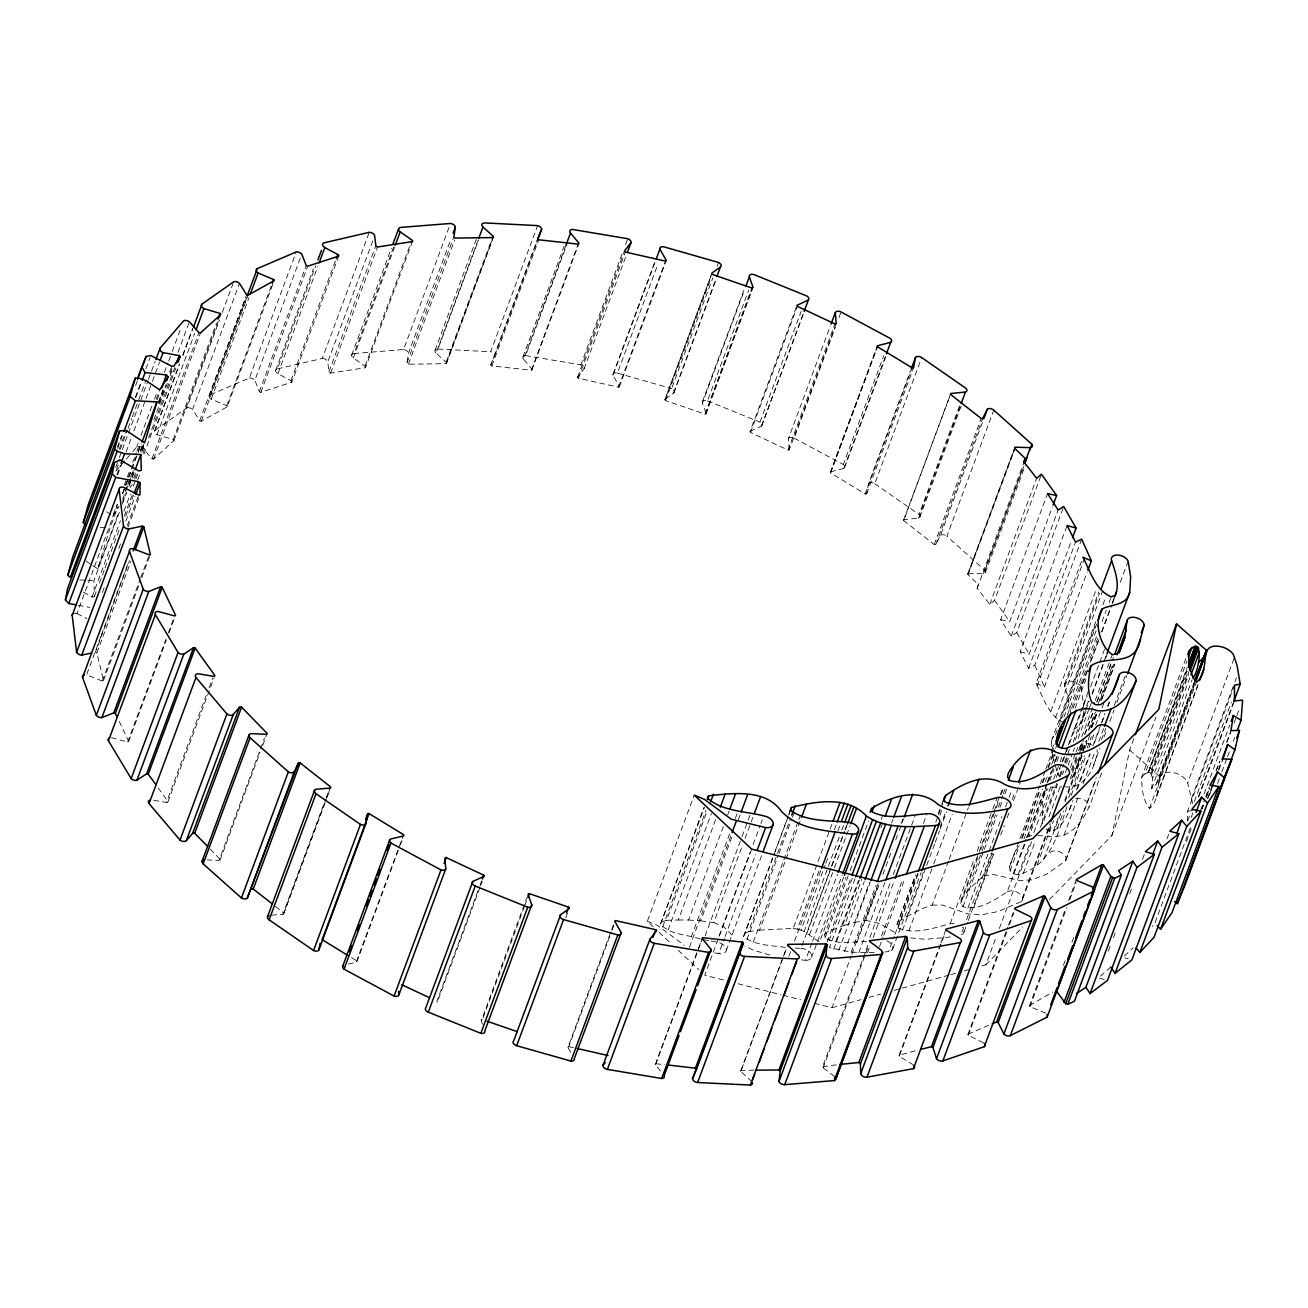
<?xml version="1.0" encoding="UTF-8"?>
<svg xmlns="http://www.w3.org/2000/svg" width="1308" height="1308" viewBox="0 0 1308 1308"><rect width="100%" height="100%" fill="white"/><g stroke="black" fill="none" stroke-linecap="round" stroke-linejoin="round"><path stroke-width="0.75" stroke-dasharray="5 3.75" d="M1187.55 821.179L1187.566 811.336L1234.474 685.212M111.474 737.663L127.693 742.028A1.7 1.046 20.4 0 0 128.658 741.423L118.946 720.708M1083.891 710.833C1083.94 718.419 1080.572 726.888 1072.92 729.602M1079.558 754.275L1081.471 743.565M1194.858 682.825L1159.248 778.701C1157.515 788.708 1158.283 801.51 1149.454 808.409C1142.587 799.858 1141.868 788.086 1141.606 777.541L1187.795 653.33M1194.253 682.743L1159.428 776.38L1156.337 783.966L1151.629 788.691L1152.61 778.047L1190.264 676.776M1024.9 844.167L1007.144 891.942C994.391 900.051 978.744 911.3 962.982 906.689L960.71 903.37L961.216 899.708L978.27 853.846M493.083 237.566L446.175 363.673L408.39 364.213A1.7 1.046 20.4 0 1 407.033 362.741L408.341 353.536L450.982 238.873M877.521 345.737L830.613 471.861A1.7 1.046 20.4 0 0 830.678 472.907L865.258 493.999A1.7 1.046 20.4 0 0 866.648 493.835L868.577 483.584L910.499 370.834M1071.906 774.369L1069.78 780.091L1072.773 776.903L1077.89 763.807L1079.443 756.008M1049.572 899.446L1111.898 835.534L1129.654 749.991L1133.922 738.513M1046.825 784.359L1042.247 800.3L1042.607 824.154L1057.534 784.032M132.811 451.505L136.719 446.944A4.251 2.6 20.4 0 1 142.474 447.908L152.022 458.732A1.7 1.046 20.4 0 0 153.592 459.043L173.882 440.649A1.7 1.046 20.4 0 0 173.179 439.57L157.042 434.714A4.251 2.6 20.4 0 1 155.145 430.201L179.31 365.226M92.705 565.53L97.74 568.898L110.035 528.007L117.851 506.997M785.356 947.466C771.442 945.226 754.961 945.782 743.614 936.495L774.352 853.323M1064.941 786.795C1084.839 789.051 1095.286 768.107 1097.216 751.299A8.927 5.461 20.4 0 0 1096.938 749.762M1040.743 476.145L994.554 600.356L989.747 604.378L977.125 588.24L978.27 584.578L967.936 574.506A1.7 1.046 20.4 0 1 968.247 573.296L1015.155 447.189M1046.073 829.043L1048.738 830.874L1053.43 830.858C1063.584 825.201 1068.603 813.838 1071.644 803.145M100.765 636.685L86.541 674.912L102.318 681.027A1.7 1.046 20.4 0 0 103.479 680.585L96.874 652.954A1.7 1.046 20.4 0 0 95.419 652.218L129.541 560.494M1054.738 763.61C1052.94 755.092 1048.525 744.383 1053.659 736.42M135.591 385.647L137.716 379.909M135.231 397.567L140.921 382.279M145.891 368.905L150.158 357.444M117.377 447.074L121.644 435.613M135.852 397.387L141.542 382.099M117.606 448.562L123.295 433.275M119.061 449.56L126.173 430.463M120.271 449.298L127.367 430.185M128.086 428.272L131.634 418.724M132.353 416.811L138.027 401.523M138.746 399.61L145.858 380.514M115.742 467.234L118.57 459.582M119.29 457.669L148.049 380.644M148.425 379.32L155.145 361.531M116.428 469.441L119.993 459.876M116.821 474.755L120.369 465.207M117.589 474.918L121.84 463.457M126.108 451.996L131.078 438.621M133.923 430.97L145.302 400.395M146.005 398.482L151.695 383.195M152.398 381.282L159.511 362.185M136.719 446.944L138.141 443.134M140.986 435.482L153.772 401.082M154.491 399.169L157.336 391.533M164.432 372.42L167.996 362.872M168.699 360.959L171.544 353.307M172.247 351.411L180.782 328.471M106.651 511.788L112.815 515.908L117.082 504.447M124.178 485.333L129.868 470.046M132.713 462.411L136.261 452.846M136.98 450.949L139.809 443.298M156.159 399.349L159.723 389.8M74.899 613.207A4.251 2.6 20.4 0 1 77.008 613.566L117.524 504.643M122.38 493.427L137.291 453.287M138.01 451.374L140.855 443.739M157.205 399.79L160.034 392.138M122.838 493.623L141.313 443.935M127.007 486.658L124.865 492.397L126.843 492.233M127.71 484.761L129.852 479.022M130.555 477.109L132.68 471.371M140.512 450.361L142.637 444.622M158.268 402.586L163.958 387.299M169.648 372.012L171.773 366.273M122.625 499.231L133.285 470.569M140.381 451.456L143.226 443.804M158.857 401.769L163.124 390.307M142.474 447.908L143.896 444.082M158.824 403.959L165.92 384.846M170.187 373.385L172.329 367.646M178.002 352.359L189.382 321.784M97.74 568.898L119.061 511.575M122.609 502.01L126.173 492.462M129.002 484.81L131.143 479.088M131.846 477.175L133.988 471.436M141.804 450.426L143.929 444.687M83.418 592.05L92.018 597.102L94.405 596.481L93.931 580.654L119.518 511.853M122.363 504.218L126.631 492.74M128.985 486.511L131.83 478.859M132.304 477.453L134.446 471.73M141.771 452.11L144.616 444.475M153.853 419.623L155.979 413.9M156.698 411.987L167.359 383.326M170.203 375.674L173.048 368.038M133.71 477.894L135.852 472.172M142.948 453.059L145.793 445.423M148.638 437.771L174.929 367.074M134.642 478.973L136.784 473.234M143.88 454.121L175.861 368.137M92.018 597.102L120.45 520.666M123.998 511.117L130.391 493.917M133.236 486.282L135.362 480.543M136.081 478.63L138.207 472.907M154.409 431.346L179.507 363.82M182.826 354.909L192.783 328.161M182.858 355.678L192.799 328.913M94.405 596.481L96.53 590.742M99.375 583.106L104.346 569.732M105.065 567.819L119.273 529.593M124.26 516.219L132.778 493.296M137.749 479.922L140.594 472.27M125.732 516.088L133.547 495.062M157.042 434.714L194.696 333.442M125.797 521.222L135.035 496.37M102.416 592.524L104.542 586.801M118.766 548.575L120.892 542.836M127.285 525.653L138.664 495.078M152.022 458.732L198.93 332.608M127.922 527.271L139.286 496.697M153.592 459.043L200.5 332.919M173.179 439.57L216.523 322.994M101.468 634.789L128.478 562.162M173.833 440.894L220.087 316.438M155.145 430.201L186.815 407.883L219.515 319.969M222.344 312.334L233.004 283.673M96.874 652.954L130.98 561.23M272.718 284.49L227.232 406.788L201.236 421.241A1.7 1.046 20.4 0 1 199.683 420.751L192.57 409.502L239.462 283.378M102.318 681.027L139.972 579.755M140.692 577.842L149.21 554.903M199.683 420.751L246.591 294.643M209.345 395.67L245.593 298.224M103.479 680.585L139.008 585.036M141.853 577.4L150.387 554.461M227.232 406.788A1.7 1.046 20.4 0 0 226.774 405.693L211.209 399.136A4.251 2.6 20.4 0 1 210.424 394.705L246.672 297.259M201.236 421.241L248.144 295.118M211.209 399.136L248.88 297.864M226.774 405.693L272.26 283.395M210.424 394.705L249.321 378.077L296.213 251.953M338.756 255.877L291.749 382.23L260.848 392.302A1.7 1.046 20.4 0 1 259.36 391.648L254.88 380.317L300.366 258.019M127.693 742.028L167.489 635.018M168.209 633.121L173.899 617.834M128.658 741.423L166.329 640.152M169.173 632.5L174.863 617.212M259.36 391.648L306.252 265.524M260.848 392.302L307.756 266.178M275.694 370.246L313.348 268.957M291.749 382.23A1.7 1.046 20.4 0 0 290.932 380.677L277.934 373.679A4.251 2.6 20.4 0 1 277.394 368.889L315.768 265.688M277.934 373.679L317.73 266.668M290.932 380.677L336.418 258.379M277.394 368.889L322.308 358.441L369.216 232.317M412.543 241.375L365.472 367.712L330.613 373.091A1.7 1.046 20.4 0 1 328.962 371.734L327.752 361.973L373.941 237.762M153.886 800.316L166.459 802.425L206.255 695.415M209.1 687.763L212.648 678.214M167.915 801.918L214.103 677.707M328.962 371.734L375.854 245.626M330.613 373.091L377.522 246.983M351.623 355.187L391.419 248.177M365.472 367.712A1.7 1.046 20.4 0 0 365.03 366.158L353.323 358.016A4.251 2.6 20.4 0 1 353.994 353.503L393.79 246.493M353.323 358.016L394.542 247.179M365.03 366.158L411.235 241.964M353.994 353.503L403.583 349.563L450.492 223.455M207.04 859.863L218.992 860.435L264.478 738.137M220.136 859.977L259.981 752.443M262.777 745.331L267.094 733.33M407.033 362.741L453.941 236.617M408.39 364.213L454.595 240.002M435.024 350.299L476.243 239.462M446.175 363.673A1.7 1.046 20.4 0 0 446.126 362.185L436.038 353.144L477.96 240.394M436.038 353.144A4.251 2.6 20.4 0 1 437.935 349.056L478.434 240.132M446.126 362.185L493.018 236.078M446.551 363.281L493.443 237.173M578.626 242.748L531.391 370.246L491.857 365.929A1.7 1.046 20.4 0 1 490.794 364.916L494.735 355.351A4.251 2.6 20.4 0 0 490.68 351.738L537.588 225.614M271.672 915.159L282.904 914.227L325.545 799.58M326.248 797.667L329.812 788.119M282.904 914.227A1.7 1.046 20.4 0 0 283.754 913.049L330.646 786.926M283.836 913.605L326.477 798.943M327.196 797.046L329.322 791.307M490.794 364.916L537.702 238.792M494.735 355.351L536.672 242.601M491.857 365.929L538.765 239.805M522.938 357.035L564.157 246.198M531.391 370.246A1.7 1.046 20.4 0 0 531.718 368.872L523.576 359.193L566.217 244.547M523.576 359.193A4.251 2.6 20.4 0 1 525.587 355.563L566.805 244.727M531.996 369.706L578.888 243.582M348.337 964.029L356.234 962.165L403.616 834.7M356.904 961.642L399.545 846.995M400.248 845.082L402.39 839.36M654.916 262.499L612.978 375.249L619.387 386.563A1.7 1.046 20.4 0 1 618.537 387.233L578.43 378.175A1.7 1.046 20.4 0 1 577.596 377.113L584.136 368.725A4.251 2.6 20.4 0 0 580.85 364.85L622.068 254.03M625.616 244.465L627.742 238.743M577.596 377.113L624.488 250.989M578.43 378.175L625.338 252.052M584.136 368.725L626.058 255.976M612.945 374.529L654.883 261.796M612.978 375.249A4.251 2.6 20.4 0 1 617.409 373.091L657.908 264.167M618.537 387.233L665.445 261.126M619.305 386.808L666.295 260.439M479.84 887.756L437.199 1002.418A1.7 1.046 20.4 0 0 436.856 1001.323L479.496 886.677M480.216 884.764L481.638 880.938M480.543 885.843L483.388 878.208M664.938 399.496L711.83 273.372M752.934 286.942L706.026 413.05A1.7 1.046 20.4 0 1 704.963 414.113L665.527 400.591A1.7 1.046 20.4 0 1 665.216 399.054L712.124 272.931M665.527 400.591L711.012 278.293M665.216 399.054L673.538 393.103A4.251 2.6 20.4 0 0 671.625 388.59L712.844 277.754M717.095 266.292L718.517 262.467M673.538 393.103L716.179 278.457M674.029 392.596L716.195 279.209M702.461 401.621L744.399 288.888M706.026 413.05L702.445 403.027L744.383 290.278M702.445 403.027A4.251 2.6 20.4 0 1 707.497 400.853L748.716 290.033M704.963 414.113L751.871 287.989M706.026 413.59L752.934 287.466M482.456 1024.148L481.279 1020.796L526.748 897.975M483.061 1017.837L524.279 907M524.982 905.087L526.405 901.277M565.71 917.84L568.555 910.205M836.204 323.599L789.296 449.723A1.7 1.046 20.4 0 1 788.037 450.066L750.465 432.49A1.7 1.046 20.4 0 1 750.138 431.395L797.03 305.287M750.465 432.49L797.373 306.366M750.138 431.395L761.436 426.163A4.251 2.6 20.4 0 0 759.964 422.141L801.183 311.32M761.436 426.163L804.077 311.517M761.845 425.607L803.766 312.857M789.296 449.723L788.381 438.769L830.318 326.035M788.037 450.066L834.945 323.943M788.381 438.769A4.251 2.6 20.4 0 1 794.152 438.098L835.371 327.278M838.935 317.713L841.06 311.991M570.631 1052.237L567.901 1047.397L614.793 921.273M567.901 1047.397A1.7 1.046 20.4 0 1 568.751 1046.711L611.392 932.064M612.095 930.151L614.94 922.516M653.215 926.8L647.329 921.257L694.237 795.133M700.123 938.899C687.076 934.484 670.072 934.942 660.507 924.151L703.851 807.592M660.507 924.151L704.472 807.232M830.482 472.074L877.39 345.966M830.678 472.907L877.586 346.784M662.633 926.931L705.993 810.371M661.832 921.878L666.54 920.292L707.039 811.369M668.077 930.037L711.421 813.478M830.613 471.861L843.774 468.444A4.251 2.6 20.4 0 0 843.3 464.536L883.816 355.613M843.774 468.444L885.696 355.711M844.674 467.381L885.892 356.544M666.54 920.292L678.329 919.982L715.999 818.71M678.329 919.982L688.597 920.015L723.422 826.378M727.689 814.917L729.112 811.091M691.262 936.904L729.635 833.719M735.325 818.432L738.17 810.78M689.398 947.27L731.336 834.52M688.597 920.015L700.696 920.865L732.676 834.88M738.35 819.593L740.491 813.854M865.258 493.999L912.15 367.875M866.648 493.835L913.556 367.712M660.36 1070.892L655.292 1064.614L697.932 949.706M698.635 948.055L702.183 938.506M655.292 1064.614A1.7 1.046 20.4 0 1 655.897 1063.796L702.805 937.689M705.094 935.89L741.325 838.428M742.045 836.515L750.563 813.592M868.577 483.584A4.251 2.6 20.4 0 1 874.774 483.698L921.682 357.575M700.696 920.865L713.776 922.5L742.208 846.063M745.053 838.428L752.868 817.402M718.991 936.283L750.252 852.195M753.097 844.559L760.21 825.446M760.913 823.533L762.335 819.707M751.659 849.105L704.75 975.212L726.283 980.722M714.773 952.911L718.697 953.712L724.387 938.425M725.106 936.512L755.664 854.353M726.267 950.605L761.796 855.072M775.072 851.41L787.857 817.01M788.577 815.097L789.999 811.271M743.614 936.495L788.381 816.11M789.084 814.197L790.506 810.388M744.514 933.569L748.421 931.672L776.838 855.236M777.557 853.323L790.343 818.922M746.95 939.553L778.227 855.481M778.93 853.568L791.716 819.168M792.435 817.255L793.858 813.445M903.632 520.061L950.54 393.937M982.373 422.598L940.452 535.348L935.76 544.602A1.7 1.046 20.4 0 1 934.255 544.586L903.73 520.617L950.834 393.512M753.343 941.891L798.109 821.506M798.828 819.593L800.251 815.767M748.421 931.672L759.572 930.135L800.79 819.315M903.73 520.617A1.7 1.046 20.4 0 1 903.942 519.636L918.559 518.164A4.251 2.6 20.4 0 0 919.083 514.469L959.598 405.545M918.559 518.164L960.481 405.415M919.769 517.281L961.707 404.548M934.255 544.586L981.163 418.462M935.76 544.602L982.651 418.495M759.572 930.135L793.171 928.418L829.419 830.956M830.139 829.043L832.264 823.321M740.769 1070.876L782.707 958.143M783.41 956.23L786.255 948.578M751.904 1081.732L740.786 1071.415L788.054 944.36M793.171 928.418L797.357 929.138L819.397 869.902M834.308 829.779L836.45 824.04M788.855 956.361L790.98 950.622M794.545 941.073L820.835 870.376M968.247 573.296L983.502 573.787A4.251 2.6 20.4 0 0 985.022 570.435L946.878 536.247L993.786 410.123M797.357 929.138L800.986 930.168L825.152 865.193M825.855 863.28L827.997 857.558M837.938 830.809L840.782 823.157M843.693 877.178L819.527 942.152L804.158 931.443L827.621 868.381M828.324 866.485L841.126 832.084M841.829 830.171L843.954 824.432M795.068 948.055L800.954 948.365L830.809 868.103M831.512 866.19L844.314 831.79M845.017 829.877L847.862 822.241M807.003 932.947L831.152 867.972M831.872 866.06L844.657 831.659M845.377 829.746L846.799 825.937M809.587 934.599L833.752 869.64M834.455 867.727L850.086 825.691M801.444 959.892L805.466 960.317L811.859 943.117M812.579 941.204L837.447 874.333M811.516 957.62L842.074 875.461M866.534 941.498C852.914 941.286 837.185 945.357 825.037 937.885L824.661 934.615L845.982 877.292M825.037 937.885L849.383 872.632M850.102 870.719L868.577 821.032M827.114 942.038L851.279 877.063M829.207 940.468L852.653 877.406M967.822 573.672L1014.73 447.549M855.023 878.747L829.436 947.548L851.132 952.24L875.395 952.502M968.067 574.686L1014.975 448.579M835.73 941.695L858.473 880.546M881.216 819.397L882.638 815.587M833.736 949.068L859.323 880.284M824.661 934.615L827.359 931.868L844.674 925.165L861.727 879.303M880.922 827.702L883.047 821.964M838.722 950.393L864.31 881.592M977.125 588.24L1024.033 462.116M983.502 573.787L1023.297 466.776M985.022 570.435L1024.115 465.337M844.674 925.165L854.631 922.467L869.542 882.344M891.582 823.108L893.004 819.282M844.494 951.456L870.082 882.671M985.415 572.561L1025.21 465.566M851.132 952.24L876.017 885.369M814.344 1003.252L831.953 1007.749L851.148 956.164M851.851 954.251L878.862 881.641M857.051 942.103L878.371 884.78M901.114 823.631L903.959 815.979M854.631 922.467L865.831 920.309L879.336 883.995M882.884 874.447L892.121 849.595M895.669 840.047L898.514 832.395M899.234 830.482L903.501 819.021M858.767 952.698L885.058 881.984M989.747 604.378L1036.655 478.27M869.853 937.542L890.454 882.132M893.299 874.48L915.338 815.244M834.406 1076.337L823.19 1067.868A1.7 1.046 20.4 0 1 822.585 1066.772L869.787 940.223M823.19 1067.868L865.111 955.118M865.831 953.205L868.675 945.57M867.482 952.764L869.607 947.041M873.155 937.476L893.773 882.066M881.543 936.038L902.863 878.714M923.464 823.304L927.029 813.74M1062.963 508.403L1016.774 632.614L1011.231 636.146L1000.653 619.681L1047.544 493.574M879.499 946.698L883.064 937.149M883.767 935.236L905.087 877.897M954.251 923.497A8.927 5.461 20.4 0 0 950.18 923.775C933.65 927.944 914.554 935.073 898.024 928.026L896.928 924.674L915.404 874.987M938.147 813.838L940.992 806.202M941.711 804.289L943.836 798.55M1000.653 619.681L1009.711 621.643L1052.351 506.997M896.928 924.674L915.911 875.673M935.809 822.16L937.934 816.437M938.654 814.524L942.905 803.063M884.829 951.897L888.557 951.635L894.247 936.348M894.95 934.435L917.693 873.286M898.024 928.026L918.641 872.616M939.962 815.276L942.087 809.554M892.612 949.101L921.045 872.665M898.858 921.535L906.755 916.679L923.105 872.73M940.158 826.869L945.847 811.581M1011.231 636.146L1058.139 510.022M902.536 930.266L925.982 867.204M926.702 865.291L934.517 844.281M935.22 842.368L939.487 830.907M940.207 828.994L946.6 811.794M908.88 930.838L933.045 865.863M933.749 863.95L952.224 814.263M1081.716 539.125L1034.808 665.249L1028.628 668.257L1020.175 651.662L1067.083 525.538M906.755 916.679L922.189 908.635L932.146 905.087L948.496 861.138M949.199 859.225L968.394 807.625M1020.175 651.662L1029.2 654.196L1071.138 541.463M1028.628 668.257L1075.536 542.133M1064.401 722.932C1048.771 716.653 1043.293 697.278 1036.1 683.43L1083.008 557.306M899.037 1055.474L940.387 944.409M940.959 942.725L946.06 929.121M913.327 1064.81L899.266 1056.308L944.752 934.01M1037.162 685.833L1084.07 559.71M950.18 923.775L974.346 858.8M977.19 851.165L992.102 811.025M992.821 809.112L997.088 797.651M978.989 851.933L999.59 796.523M1000.309 794.61L1003.154 786.958M960.71 903.37L977.779 857.508M980.624 849.857L995.535 809.734M996.255 807.821L998.38 802.082M1001.225 794.447L1004.07 786.795M961.216 899.708L966.367 893.119L981.294 852.98M981.997 851.083L995.502 814.77M998.347 807.134L1002.615 795.656M1003.318 793.743L1005.443 788.021M1036.1 683.43L1044.471 686.929L1087.111 572.266M962.982 906.689L983.583 851.279M984.303 849.366L997.088 814.966M999.933 807.33L1002.059 801.591M1004.904 793.956L1007.046 788.217M967.838 908.226L1001.944 816.503M1005.509 806.954L1008.354 799.302M1009.057 797.389L1011.901 789.754M963.718 927.388L960.873 935.024A8.927 5.461 20.4 0 0 962.247 927.339M966.563 919.737L991.431 852.865M966.367 893.119L970.601 887.462L983.763 875.853L992.298 852.914M1012.196 799.417L1015.041 791.765M964.061 931.934L967.609 922.369M968.329 920.456L993.197 853.584M973.724 907.638L993.622 854.14M1000.734 835.027L1004.282 825.479M1007.127 817.827L1009.253 812.088M1013.52 800.627L1020.632 781.514M1050.945 711.143L1096.431 588.845M1064.647 683.871L1098.769 592.148M1070.418 711.846L1067.802 696.019L1064.696 686.814L1099.521 593.178M1055.523 717.667L1102.431 591.543M1051.436 740.884L1095.679 621.807M1059.594 721.231L1095.826 623.769M1102.938 604.672L1105.064 598.933M1055.392 734.949L1096.611 624.112M1051.812 749.713L1054.657 742.077M1063.895 717.225L1098.72 623.605M1066.903 806.873C1057.436 835.272 1050.635 866.19 1018.164 874.676L1013.242 873.777L1010.152 870.621L1009.498 866.714L1039.68 785.814M1040.383 783.901L1045.043 771.18M1045.746 769.268L1055.703 742.519M1021.63 838.166L1039.386 790.392M1042.231 782.74L1045.076 775.104M1047.921 767.453L1054.313 750.269M1067.246 715.296L1097.085 635.034M1102.055 621.66L1106.323 610.198M1109.168 602.547L1111.293 596.824M1010.152 870.621L1019.39 845.785M1022.235 838.15L1040.007 790.375M1042.852 782.724L1045.697 775.088M1048.525 767.436L1054.935 750.236M1055.638 748.323L1057.06 744.514M1053.12 758.166L1054.542 754.34M1071.595 708.478L1100.028 632.042M1023.984 838.918L1042.476 789.231M1045.305 781.595L1048.149 773.944M1051.714 764.395L1055.262 754.83M1073.1 708.184L1087.438 669.925M1090.153 662.322L1098.818 639.35M1101.663 631.715L1109.478 610.689M1112.176 603.086L1115.021 595.451M1084.005 709.116L1081.226 687.403L1087.618 670.203M1091.183 660.654L1098.998 639.628M1101.843 631.993L1111.784 605.244M1112.503 603.331L1114.629 597.592M1120.318 582.305L1128.134 561.279M1013.242 873.777L1026.028 839.393M1026.747 837.48L1046.645 783.966M1047.348 782.07L1050.913 772.505M1055.18 761.043L1057.305 755.305M1047.528 782.462L1051.795 770.984M1055.343 761.436L1057.485 755.697M1075.241 707.922L1085.902 679.261M1027.745 836.531L1045.517 788.757M1048.362 781.105L1053.332 767.731M1026.518 837.251L1029.151 836.172L1046.923 788.397M1049.768 780.762L1054.019 769.284M1056.864 761.648L1059.006 755.91M1018.164 874.676L1030.246 842.189M1033.81 832.64L1050.864 786.778M1053.708 779.127L1059.382 763.839M1060.101 761.943L1062.227 756.204M981.932 965.909L985.823 964.83L996.483 936.168M999.328 928.516L1032.731 838.706M1042.067 815.62L1053.447 785.045M1056.275 777.393L1061.262 764.019M1061.965 762.106L1067.655 746.819M1068.358 744.906L1088.975 689.496M1059.97 777.066L1057.959 774.483L1060.085 768.744M1062.93 761.109L1065.775 753.457M1066.478 751.56L1082.828 707.595M1083.531 705.699L1087.095 696.134M1090.643 686.586L1104.851 648.359M1023.363 873.188L1035.446 840.717M1040.416 827.343L1056.766 783.378M1059.611 775.742L1063.862 764.281M1064.581 762.368L1070.271 747.081M1060.379 776.38L1062.505 770.657M1065.35 763.005L1068.898 753.457M1073.165 741.996L1085.951 707.595M1086.67 705.682L1089.515 698.031M1082.795 718.468L1089.188 701.268M1092.033 693.632L1106.241 655.406M1062.407 774.549L1063.829 770.723M1066.658 763.087L1070.222 753.522M1075.192 740.148L1087.275 707.661M1092.245 694.286L1105.047 659.886M1105.75 657.989L1107.876 652.251M983.354 1042.705L968.296 1035.331A1.7 1.046 20.4 0 1 967.969 1034.252L1007.765 927.241M1008.484 925.328L1014.877 908.128M1049 816.683L1061.082 784.195M1065.35 772.734L1067.475 766.995M1068.195 765.082L1072.462 753.621M1073.165 751.708L1074.587 747.882M1078.135 738.333L1088.796 709.672M1089.515 707.759L1091.64 702.02M968.296 1035.331L1006.67 932.146M1009.514 924.511L1013.765 913.033M1070.385 767.322L1075.356 753.948M1076.075 752.035L1078.201 746.312M1081.749 736.764L1094.551 702.363M1095.254 700.45L1110.181 660.327M1110.901 658.414L1112.323 654.589M932.146 905.087L942.61 905.071L968.165 913.932L981.131 914.897L998.266 911.48L1021.074 901.67L1050.21 823.321M1022.643 899.266L1050.357 824.743M1048.738 830.874L1051.583 823.222M1071.481 769.725L1077.874 752.525M1078.577 750.612L1080.719 744.873M1084.626 734.524L1092.801 712.402M1096.709 702.036L1110.917 663.826M1085.019 734.017L1092.834 712.991M1097.101 701.529L1113.451 657.581M1037.195 864.67L1053.545 820.721M1072.02 771.033L1076.991 757.659M1079.836 750.024L1083.384 740.459M1072.625 772.456L1078.315 757.168M1081.144 749.517L1083.989 741.881M1088.256 730.42L1094.649 713.22M1098.213 703.655L1113.124 663.532M1081.569 750.269L1084.414 742.617M1089.384 729.243L1095.777 712.059M1100.044 700.581L1113.549 664.284M1072.773 776.903L1079.868 757.806M1082.713 750.154L1086.261 740.606M1091.248 727.232L1096.921 711.944M1101.189 700.467L1114.694 664.17M1077.89 763.807L1082.157 752.329M1082.877 750.432L1086.425 740.868M1091.395 727.493L1097.085 712.206M1102.055 698.832L1114.857 664.431M1053.43 830.858L1059.12 815.571M1064.81 800.283L1086.834 741.047M1091.804 727.673L1097.494 712.386M1043.751 859.16L1060.804 813.298M1065.072 801.837L1082.125 755.975M1084.97 748.323L1089.956 734.949M1057.305 828.34L1063.698 811.14M1068.685 797.766L1084.316 755.73M1087.161 748.078L1091.412 736.617M1095.679 725.155L1101.369 709.868M1102.072 707.955L1104.214 702.216M1071.17 795.411L1086.098 755.288M1088.943 747.636L1093.913 734.262M1076.451 789.95L1089.94 753.653M1092.785 746.001L1100.6 724.975M1101.32 723.079L1104.868 713.514M1107.713 705.879L1109.135 702.053M1069.486 810.028L1073.034 800.48M1077.302 789.018L1090.087 754.618M1094.355 743.157L1099.325 729.766M1102.17 722.13L1105.015 714.479M1107.86 706.843L1110.705 699.191M1037.702 835.436L1053.659 836.891L1063.976 835.174L1078.184 796.964M1083.171 783.59L1095.254 751.103M1098.802 741.554L1103.772 728.18M1101.467 739.837L1105.734 728.36M1114.269 705.437L1125.632 674.863M1093.488 765.409L1099.881 748.209M1104.148 736.731L1106.993 729.096M1109.838 721.444L1114.105 709.982M1116.934 702.347L1126.891 675.582M983.763 875.853L993.459 874.512L1019.472 880.513L1031.767 879.892L1046.76 874.153L1065.366 861.04L1095.924 778.865M1066.053 859.765L1096.611 777.606M1063.976 835.174C1088.714 824.187 1093.03 792.615 1102.611 770.755M1045.615 1013.128L1029.985 1006.702A1.7 1.046 20.4 0 1 1029.51 1005.607L1065.758 908.161M1068.603 900.509L1076.419 879.483M1029.985 1006.702L1066.952 907.343M1069.78 899.691L1076.19 882.491M1063.388 965.353L1066.233 957.718M1071.906 942.43L1074.048 936.692M1111.898 835.534L1155.961 717.046M1141.606 777.541L1145.007 773.715L1186.928 660.981M1145.007 773.715L1148.097 772.57L1187.174 667.472M1148.097 772.57L1186.961 669.336M1148.588 772.521L1186.977 671.2M1152.61 778.047L1150.321 772.717L1187.991 671.429M1151.122 773.257L1188.792 671.985M1151.727 774.091L1188.678 674.732M1151.629 788.691L1192.128 679.768M1156.337 783.966L1193.991 682.694M1158.774 780.729L1195.005 683.283M1149.454 808.409L1196.362 682.286M1156.828 795.231L1198.063 684.411M1156.501 796.817L1197.719 685.981M1108.383 951.096L1110.525 945.357M1113.37 937.722L1115.495 931.983M1129.703 893.773L1131.845 888.034M1142.505 859.372L1144.631 853.634M1166.949 838.902L1169.793 831.25M1192.618 803.553L1187.697 782.985L1233.885 658.774M1191.621 798.207L1234.262 683.561M1234.965 681.648L1236.387 677.822M1194.384 801.51L1231.335 702.151M1187.631 820.835L1190.476 813.184M1198.292 796.866L1233.117 703.23M1191.098 817.533L1193.223 811.794M1198.913 796.507L1234.441 700.957M1190.345 827.768L1154.817 923.301L1152.348 926.358M1186.421 841.584L1191.408 828.209M1204.194 793.809L1229.782 725.024M1200.679 810.11L1204.946 798.648M1205.649 796.736L1209.213 787.171M1201.839 808.965L1203.262 805.156M1206.81 795.591L1209.655 787.956M1216.048 770.755L1219.612 761.207M1226.708 742.094L1230.975 730.632M1202.085 809.063L1203.507 805.237M1206.352 797.602L1209.916 788.037M1216.309 770.837L1219.857 761.289M1226.969 742.176L1230.517 732.627M1234.065 723.079L1236.207 717.34M1236.91 715.427L1239.052 709.688M1207.774 798.011L1211.339 788.462M1218.435 769.349L1221.28 761.697M1207.627 798.796L1211.878 787.334M1209.508 795.231L1212.352 787.579M1218.745 770.379L1223.013 758.918M1217.601 783.394L1221.149 773.829M1221.852 771.916L1226.839 758.542M1227.542 756.629L1229.684 750.906M1233.231 741.342L1234.654 737.532M1009.498 866.714L1014.795 852.702L1018.785 845.802M1159.248 778.701C1161.291 770.772 1171.854 771.344 1177.903 774.025A14.928 9.123 20.4 0 1 1186.421 780.5L1187.697 782.985M1029.51 1005.607L1052.662 992.004M112.815 515.908L119.093 506.261M130.032 487.508L132.157 484.369M822.585 1066.772L838.003 1064.581M967.969 1034.252L988.57 1025.276M115.823 471.24L124.963 460.612M126.271 459.092L131.503 453.026M1043.98 792.01L1050.569 787.612L1061.867 786.762M985.823 964.83L1022.66 927.061M1124.373 956.001L1133.3 947.744M1110.786 967.102L1098.442 977.844L1107.467 980.395M831.953 1007.749L861.171 999.606M868.97 997.432L880.644 994.162M894.28 990.369L900.133 988.734M902.079 988.194L948.823 975.147M950.769 974.607L956.606 972.972M964.405 970.798L970.242 969.179M915.208 1050.831L899.168 1055.245A1.7 1.046 20.4 0 0 899.266 1056.308M1029.151 836.172L1031.898 835.567M1187.566 811.336L1193.321 810.241M655.897 1063.796L664.644 1064.63M950.442 936.953L925.541 939.324L908.422 937.738M568.751 1046.711L573.394 1047.643M753.931 1070.173L741.145 1070.484A1.7 1.046 20.4 0 0 740.786 1071.415M79.755 579.951L85.838 580.245M87.849 580.343L93.931 580.654M437.935 349.056L490.68 351.738M100.242 527.516L106.112 527.811M865.831 920.309L879.826 923.644L896.683 933.634M525.587 355.563L580.85 364.85M703.671 939.716L709.312 940.697M711.209 941.024L716.849 942.005A8.927 5.461 20.4 0 1 726.316 949.134A8.927 5.461 20.4 0 1 718.697 953.712M78.3 605.31L89.712 607.452M769.823 955.004L753.522 950.229L744.808 946.027M1149.323 772.472L1150.321 772.717M647.329 921.257L657.515 925.475L684.329 945.308M738.023 983.73L781.072 994.734M783.034 995.241L800.643 999.737M1124.7 957.865L1128.313 958.829M617.409 373.091L671.625 388.59M713.776 922.5L724.207 927.176L734.344 937.247M800.986 930.168L804.158 931.443M707.497 400.853L759.964 422.141M77.008 613.566L86.835 618.651M794.152 438.098L843.3 464.536M351.525 957.652L356.708 960.824A1.7 1.046 20.4 0 1 356.234 962.165M85.985 561.05L91.02 564.418M874.774 483.698L919.083 514.469M275.579 906.444L283.754 913.049M1129.654 749.991L1159.428 776.38M659.101 932.326L670.89 943.395M678.247 950.311L698.864 969.686M210.31 849.121L220.185 859.454A1.7 1.046 20.4 0 1 218.992 860.435M158.268 787.89L167.964 801.657A1.7 1.046 20.4 0 1 166.459 802.425M994.554 600.356L1009.711 621.643M1016.774 632.614L1029.2 654.196M1034.808 665.249L1044.471 686.929M1055.278 765.425L1057.959 774.483M403.583 349.563A4.251 2.6 20.4 0 1 408.341 353.536M1075.667 798.518A8.927 5.461 20.4 0 1 1085.199 800.447A8.927 5.461 20.4 0 1 1089.106 807.069M1080.048 747.391A8.927 5.461 20.4 0 1 1092.981 745.413M800.954 948.365A8.927 5.461 20.4 0 1 811.5 954.676A8.927 5.461 20.4 0 1 805.466 960.317M1007.144 891.942A8.927 5.461 20.4 0 1 1019.112 893.299A8.927 5.461 20.4 0 1 1021.074 901.67M481.279 1020.796A1.7 1.046 20.4 0 1 482.341 1019.75M1064.696 686.814A8.927 5.461 20.4 0 1 1070.647 681.125A8.927 5.461 20.4 0 1 1081.226 687.403M249.321 378.077A4.251 2.6 20.4 0 1 254.88 380.317M886.644 940.779A8.927 5.461 20.4 0 1 892.857 946.943A8.927 5.461 20.4 0 1 888.557 951.635M186.815 407.883A4.251 2.6 20.4 0 1 192.57 409.502M1049.85 852.734A8.927 5.461 20.4 0 1 1061.279 852.571A8.927 5.461 20.4 0 1 1065.366 861.04M322.308 358.441A4.251 2.6 20.4 0 1 327.752 361.973M940.452 535.348A4.251 2.6 20.4 0 1 946.878 536.247"/><path stroke-width="1.5" d="M537.375 240.705L541.643 229.227A4.251 2.6 20.4 0 0 537.588 225.614L484.827 222.932A4.251 2.6 20.4 0 0 482.946 227.02L493.018 236.078A1.7 1.046 20.4 0 1 493.083 237.566L455.298 238.089A1.7 1.046 20.4 0 1 453.941 236.617L455.249 227.412A4.251 2.6 20.4 0 0 450.492 223.455L400.902 227.396A4.251 2.6 20.4 0 0 400.215 231.892L411.938 240.051A1.7 1.046 20.4 0 1 412.38 241.588L377.522 246.983A1.7 1.046 20.4 0 1 375.854 245.626L374.66 235.849A4.251 2.6 20.4 0 0 369.216 232.317L324.286 242.765A4.251 2.6 20.4 0 0 324.842 247.555L337.84 254.553A1.7 1.046 20.4 0 1 338.658 256.106L307.756 266.178A1.7 1.046 20.4 0 1 306.252 265.524L301.788 254.193A4.251 2.6 20.4 0 0 296.213 251.953L257.333 268.581A4.251 2.6 20.4 0 0 258.117 273.012L273.683 279.569A1.7 1.046 20.4 0 1 274.14 280.664L248.144 295.118A1.7 1.046 20.4 0 1 246.591 294.643L239.462 283.378A4.251 2.6 20.4 0 0 233.723 281.76L202.037 304.077A4.251 2.6 20.4 0 0 203.934 308.59L220.087 313.446A1.7 1.046 20.4 0 1 220.79 314.525L200.5 332.919A1.7 1.046 20.4 0 1 198.93 332.608L189.382 321.784A4.251 2.6 20.4 0 0 183.627 320.836L160.116 348.157A4.251 2.6 20.4 0 0 163.059 352.62L179.196 355.613A1.7 1.046 20.4 0 1 180.128 356.675L173.751 366.126L171.773 366.273L150.861 355.531L146.153 356.381L141.836 366.894L145.09 372.551L166.443 374.938L168.094 376.933L159.723 389.8L145.858 380.514L138.435 378.012L135.264 378.192L130.146 396.438L135.378 400.788L156.944 401.899L144.648 442.774L126.173 430.463L119.633 430.872L114.679 449.167L117.197 451.26L124.636 453.729L140.839 454.53L141.313 470.357L138.926 470.994L119.993 459.876L114.466 462.525L112.308 473.79L115.693 477.404L138.517 481.687L140.021 482.995L140.005 494.784A1.7 1.046 20.4 0 1 138.664 495.078L123.917 487.443A4.251 2.6 20.4 0 0 119.11 489.257L72.202 615.365L76.6 652.283A4.251 2.6 20.4 0 0 81.799 655.079L91.527 653.035M1119.108 652.97L1124.798 637.683L1126.956 621.267A8.927 5.461 20.4 0 1 1135.606 617.556A8.927 5.461 20.4 0 1 1144.108 625.175L1140.396 639.285L1127.594 673.685M1237.499 729.88L1241.047 720.332L1242.6 700.14L1234.441 700.957L1234.474 685.212L1240.213 684.133L1237.155 665.821L1233.33 654.376A14.928 9.123 20.4 0 0 1224.795 647.901C1219.138 645.563 1209.23 644.403 1206.646 651.498L1195.725 681.37M1192.847 677.855C1199.24 672.296 1204.864 632.336 1188.498 651.433C1188.759 661.962 1189.479 673.751 1196.362 682.286C1205.812 675.141 1203.785 661.635 1206.646 651.498M1047.119 1014.452L1047.136 1017.15L1010.381 1035.593A4.251 2.6 20.4 0 1 1003.923 1033.941L1050.815 907.817L1045.059 896.487A1.7 1.046 20.4 0 0 1043.522 895.915L1014.877 908.128A1.7 1.046 20.4 0 0 1015.188 909.224L1030.263 916.581A4.251 2.6 20.4 0 1 1031.195 920.554L984.303 1046.678L942.872 1060.919A4.251 2.6 20.4 0 1 936.512 1058.679L983.42 932.555L979.855 921.273A1.7 1.046 20.4 0 0 978.384 920.57L946.06 929.121A1.7 1.046 20.4 0 0 946.175 930.184L960.235 938.703A4.251 2.6 20.4 0 1 960.35 942.545L913.442 1068.652L866.975 1077.171A4.251 2.6 20.4 0 1 860.762 1073.557L907.67 947.433L907.294 937.82A1.7 1.046 20.4 0 0 905.725 936.414L869.493 940.648A1.7 1.046 20.4 0 0 870.098 941.744L881.314 950.229L882.622 952.976L835.73 1079.1A4.251 2.6 20.4 0 1 834.259 1080.588L784.735 1084.659A4.251 2.6 20.4 0 1 779.012 1081.389L780.189 1070.909L827.097 944.785A1.7 1.046 20.4 0 0 825.855 943.885L788.054 944.36A1.7 1.046 20.4 0 0 787.694 945.292L798.812 955.608A4.251 2.6 20.4 0 1 797.259 958.944L750.351 1085.068L697.638 1082.517A4.251 2.6 20.4 0 1 692.537 1078.74L743.402 943.068A1.7 1.046 20.4 0 0 742.355 942.071L702.805 937.689A1.7 1.046 20.4 0 0 702.183 938.506L711.061 949.477L697.573 985.791M779.012 1081.389L825.92 955.265L827.097 944.785M1241.047 720.332L1233.33 715.46L1230.975 730.632L1239.477 730.42L1234.899 749.746L1187.991 875.853M961.2 403.502L965.451 392.04A4.251 2.6 20.4 0 0 965.991 388.345L921.682 357.575A4.251 2.6 20.4 0 0 915.486 357.46L913.556 367.712A1.7 1.046 20.4 0 1 912.15 367.875L877.586 346.784A1.7 1.046 20.4 0 1 877.521 345.737L890.683 342.336A4.251 2.6 20.4 0 0 890.208 338.412L841.06 311.991A4.251 2.6 20.4 0 0 835.289 312.645L831.021 324.122M76.404 604.95L68.784 603.528L65.4 599.898L67.558 588.649L114.466 462.525M268.908 915.486A4.251 2.6 20.4 0 0 269.137 919.818L313.56 950.524A4.251 2.6 20.4 0 0 318.809 950.115L320.117 943.281M318.809 950.115L365.717 823.991L367.679 813.74A1.7 1.046 20.4 0 1 369.069 813.592L403.616 834.7A1.7 1.046 20.4 0 1 403.142 836.041L391.288 838.853A4.251 2.6 20.4 0 0 390.961 843.055L344.053 969.179L394.084 996.058A4.251 2.6 20.4 0 0 398.842 994.963L445.75 868.839L444.949 857.934A1.7 1.046 20.4 0 1 446.208 857.59L483.764 875.199A1.7 1.046 20.4 0 1 484.091 876.295L472.777 881.51L425.868 1007.634A4.251 2.6 20.4 0 0 428.305 1012.147L480.837 1033.32A4.251 2.6 20.4 0 0 484.827 1030.835L531.735 904.711L528.17 894.688A1.7 1.046 20.4 0 1 529.25 893.626L568.669 907.196A1.7 1.046 20.4 0 1 568.98 908.733L560.641 914.668L513.733 1040.776A4.251 2.6 20.4 0 0 516.676 1045.697L570.909 1061.066A4.251 2.6 20.4 0 0 574.277 1058.712L621.169 932.588L614.793 921.273A1.7 1.046 20.4 0 1 615.659 920.603L655.749 929.71A1.7 1.046 20.4 0 1 656.583 930.773L649.945 939.128L603.037 1065.252A4.251 2.6 20.4 0 0 607.37 1069.388L661.668 1078.495A4.251 2.6 20.4 0 0 664.17 1075.601L679.081 1035.478M1106.96 653.493L1129.703 592.344L1130.652 576.877L1128.134 561.279A8.927 5.461 20.4 0 0 1117.555 555.017A8.927 5.461 20.4 0 0 1111.604 560.691L1100.944 589.368M1194.956 680.83L1206.336 650.256L1176.562 623.867L1158.806 709.41L1032.731 838.706L878.862 881.641L751.659 849.105L694.237 795.133L704.423 799.351L731.237 819.184L765.605 827.588A8.927 5.461 20.4 0 0 773.208 823.026A8.927 5.461 20.4 0 0 763.758 815.898C745.2 811.107 721.951 811.401 707.415 798.027L708.74 795.771C732.349 793.318 765.294 788.561 781.252 811.14C799.172 830.351 828.16 830.678 852.375 834.21A8.927 5.461 20.4 0 0 858.391 828.553A8.927 5.461 20.4 0 0 847.862 822.241C828.863 820.296 806.611 821.898 790.506 810.388L791.422 807.461C815.538 801.542 847.077 795.264 866.436 816.029C886.595 829.583 912.477 826.803 935.465 825.511A8.927 5.461 20.4 0 0 938.719 818.497A8.927 5.461 20.4 0 0 927.029 813.74C909.125 814.982 888.459 820.361 871.945 811.761L871.569 808.491C890.29 796.686 918.592 786.909 937.574 804.093C958.323 817.86 984.875 813.102 1007.781 808.916A8.927 5.461 20.4 0 0 1009.138 801.232A8.927 5.461 20.4 0 0 997.088 797.651C980.542 801.82 961.462 808.949 944.932 801.902L943.836 798.55L945.749 795.411C962.672 783.541 985.137 771.622 1004.773 784.457C1025.57 794.283 1049.065 785.601 1067.966 775.546A8.927 5.461 20.4 0 0 1066.02 767.191A8.927 5.461 20.4 0 0 1054.035 765.818C1041.299 773.927 1025.652 785.176 1009.874 780.582L1007.618 777.246L1008.125 773.584C1017.788 756.416 1036.165 740.966 1055.965 752.198C1076.304 759.735 1097.33 748.29 1112.274 734.916A8.927 5.461 20.4 0 0 1108.187 726.447A8.927 5.461 20.4 0 0 1096.758 726.627C1088.142 736.159 1077.514 744.906 1065.072 748.552L1060.15 747.669L1057.06 744.514L1056.406 740.606C1059.349 719.711 1076.043 702.772 1097.232 710.653C1115.937 713.138 1129.327 696.297 1135.998 680.945A8.927 5.461 20.4 0 0 1128.984 672.835A8.927 5.461 20.4 0 0 1119.076 675.304L1111.98 694.401M1140.396 639.285C1134.903 668.568 1107.075 654.262 1090.872 665.886C1088.403 677.528 1086.752 690.984 1091.64 702.02L1095.646 704.75L1100.339 704.734C1111.064 698.766 1115.937 686.536 1119.076 675.304M117.197 451.26L70.289 577.384L67.771 575.291L72.725 556.979L119.633 430.872M85.854 524.737L83.254 522.562L88.372 504.316L135.264 378.192M1114.449 597.315C1120.4 585.657 1115.528 572.185 1111.604 560.691M965.451 392.04L950.834 393.512A1.7 1.046 20.4 0 0 950.622 394.493L981.163 418.462A1.7 1.046 20.4 0 0 982.651 418.495L987.36 409.224A4.251 2.6 20.4 0 1 993.786 410.123L1031.93 444.311A4.251 2.6 20.4 0 1 1030.393 447.663L1015.155 447.189A1.7 1.046 20.4 0 0 1014.845 448.382L1025.178 458.454L1024.033 462.116L1036.655 478.27L1041.446 474.232L1056.619 495.536L1053.071 505.084M1234.899 749.746L1227.672 744.497L1223.013 758.918L1231.793 759.343L1184.885 885.467L1177.314 903.714L1174.649 901.49M83.254 522.562L130.146 396.438M137.569 378.355L141.836 366.894M137.618 379.304L146.153 356.381M67.771 575.291L114.679 449.167M142.245 380.203L145.09 372.551M123.998 431.362L135.378 400.788M65.4 599.898L112.308 473.79M155.865 359.618L160.116 348.157M68.784 603.528L115.693 477.404M121.072 463.294L124.636 453.729M160.214 360.272L163.059 352.62M161.456 388.329L166.443 374.938M142.016 442.022L156.944 401.899M166.688 380.759L168.094 376.933M135.149 469.817L140.839 454.53M176.351 363.248L179.196 355.613M178.002 362.398L180.128 356.675M193.519 327.016L202.037 304.077M134.25 493.149L138.517 481.687M196.118 329.616L203.934 308.59M76.6 652.283L123.508 526.159L119.11 489.257M135.754 494.473L140.021 482.995M81.799 655.079L128.707 528.972L142.327 526.11A1.7 1.046 20.4 0 1 143.766 526.83L150.387 554.461A1.7 1.046 20.4 0 1 149.21 554.903L133.449 548.788A4.251 2.6 20.4 0 0 129.476 551.289L82.567 677.413L96.334 715.345A4.251 2.6 20.4 0 0 101.893 717.601L113.763 712.876A1.7 1.046 20.4 0 1 115.284 713.449L117.344 717.356M217.946 319.185L220.087 313.446M133.089 550.946L142.327 526.11M135.247 549.769L143.766 526.83M247.376 295.346L257.333 268.581M250.302 294.038L258.117 273.012M96.334 715.345L143.226 589.221L129.476 551.289M101.893 717.601L148.785 591.478L160.655 586.752A1.7 1.046 20.4 0 1 162.192 587.325L175.566 615.316A1.7 1.046 20.4 0 1 174.602 615.921L158.382 611.555A4.251 2.6 20.4 0 0 155.358 614.662L108.45 740.786L131.16 778.587A4.251 2.6 20.4 0 0 136.899 780.238L146.66 773.78L193.568 647.673A1.7 1.046 20.4 0 1 195.137 648.065L214.872 675.533A1.7 1.046 20.4 0 1 213.368 676.301L198.996 673.898A4.251 2.6 20.4 0 0 195.971 677.462L149.063 803.57L180.013 840.096A4.251 2.6 20.4 0 0 186.357 840.619L192.603 833.409L239.511 707.285A1.7 1.046 20.4 0 1 241.588 707.203L267.094 733.33A1.7 1.046 20.4 0 1 265.9 734.311L251.953 733.657A4.251 2.6 20.4 0 0 250.073 737.745L203.165 863.869L241.44 897.991A4.251 2.6 20.4 0 0 247.457 897.729L298.257 763.283A1.7 1.046 20.4 0 1 300.17 762.94L330.646 786.926A1.7 1.046 20.4 0 1 329.812 788.119L316.716 789.198A4.251 2.6 20.4 0 0 316.046 793.711L269.137 919.818M272.26 283.395L273.683 279.569M113.763 712.876L160.655 586.752M115.284 713.449L162.192 587.325M317.893 259.965L321.441 250.4M319.152 262.843L324.842 247.555M131.16 778.587L178.052 652.463L155.358 614.662M136.899 780.238L183.807 654.114L193.568 647.673M336.418 258.379L337.84 254.553M155.897 784.604L148.229 774.189L195.137 648.065M392.841 244.351L398.531 229.064M395.245 245.266L400.215 231.892M180.013 840.096L226.922 713.972L195.971 677.462M186.357 840.619L233.265 714.495L239.511 707.285M192.603 833.409A1.7 1.046 20.4 0 1 194.696 833.327L241.588 707.203M202.151 861.024L249.06 734.9M453.108 233.151L455.249 227.412M478.679 238.481L482.946 227.02M241.44 897.991L288.349 771.867A4.251 2.6 20.4 0 0 294.365 771.606L298.257 763.283M247.457 897.729L294.365 771.606M251.349 889.407A1.7 1.046 20.4 0 1 253.262 889.064L300.17 762.94M267.437 916.99L314.59 790.245M566.217 244.547L570.484 233.069A4.251 2.6 20.4 0 1 572.495 229.44L627.742 238.743A4.251 2.6 20.4 0 1 631.045 242.601L627.48 252.15M313.56 950.524L360.468 824.416A4.251 2.6 20.4 0 0 365.717 823.991M365.537 819.478L367.679 813.74M369.069 813.592L322.177 939.7L348.075 955.543M342.696 966.334L389.588 840.21M349.367 951.586L351.492 945.864M357.182 930.577L359.308 924.838M366.42 905.725L368.545 900.002M369.968 896.176L372.093 890.437M374.235 884.715L376.361 878.976M377.783 875.15L379.925 869.428M387.021 850.314L389.163 844.576M656.338 258.69L659.886 249.125A4.251 2.6 20.4 0 1 664.301 246.967L718.517 262.467A4.251 2.6 20.4 0 1 720.43 266.979L716.882 276.544M394.084 996.058L440.992 869.934A4.251 2.6 20.4 0 0 445.75 868.839M444.066 863.313L446.208 857.59M428.305 1012.147L475.213 886.023A4.251 2.6 20.4 0 1 472.777 881.51M482.341 879.025L483.764 875.199M745.789 286.452L749.353 276.904A4.251 2.6 20.4 0 1 754.389 274.745L806.873 296.033A4.251 2.6 20.4 0 1 808.328 300.039L804.077 311.517M527.827 897.452L529.25 893.626M480.837 1033.32L527.729 907.212A4.251 2.6 20.4 0 0 531.735 904.711M516.676 1045.697L563.584 919.573A4.251 2.6 20.4 0 1 560.641 914.668M566.544 912.935L568.669 907.196M570.909 1061.066L617.817 934.958A4.251 2.6 20.4 0 0 621.169 932.588M652.905 937.362L655.749 929.71M707.317 799.58L708.74 795.771M607.37 1069.388L654.278 943.264A4.251 2.6 20.4 0 1 649.945 939.128M710.604 801.82L713.449 794.169M886.415 353.798L890.683 342.336M720.267 807.249L725.237 793.858M729.815 809.178L735.505 793.891M732.039 832.624L736.306 821.146M741.195 811.941L747.604 794.757M911.218 368.921L915.486 357.46M754.291 813.576L760.684 796.392M661.668 1078.495L708.576 952.371A4.251 2.6 20.4 0 0 711.061 949.477M680.503 1031.652L696.15 989.616M757.07 850.527L765.605 827.588M763.218 851.246L773.159 824.498M789.999 811.271L791.422 807.461M692.537 1078.74L696.494 1069.192A1.7 1.046 20.4 0 0 695.447 1068.178L742.355 942.071M696.494 1069.192L743.402 943.068M791.765 815.113L795.329 805.548M697.638 1082.517L744.546 956.393L797.259 958.944M801.493 817.402L806.48 804.028M832.983 821.408L840.079 802.294M983.796 418.789L987.36 409.224M837.153 822.127L844.265 803.03M821.538 868.463L835.044 832.15M841.502 821.244L847.895 804.044M844.674 822.519L851.067 805.336M847.502 824.024L853.895 806.823M752.607 1079.819L754.749 1074.097M759.016 1062.619L763.986 1049.245M766.831 1041.609L771.802 1028.235M774.647 1020.583L779.617 1007.209M783.884 995.748L788.855 982.373M791.7 974.722L796.67 961.347M850.805 823.778L856.495 808.491M838.166 872.42L852.375 834.21M842.777 873.548L858.424 831.512M844.412 875.265L866.436 816.029M870.147 812.317L871.569 808.491M872.125 811.483L874.267 805.744M780.189 1070.909A1.7 1.046 20.4 0 0 778.947 1069.993L825.855 943.885M851.982 875.15L872.6 819.74M855.726 876.834L876.344 821.424M860.043 878.371L880.644 822.945M784.735 1084.659L831.643 958.535L881.167 954.48A4.251 2.6 20.4 0 0 882.622 952.976M885.173 816.241L891.582 799.041M865.029 879.695L885.63 824.269M1023.755 462.28L1025.178 458.454M1024.72 462.95L1030.393 447.663M1024.818 463.424L1026.944 457.686M1029.788 450.05L1031.93 444.311M893.707 817.369L901.523 796.359M870.785 880.758L891.402 825.348M877.439 881.543L898.04 826.133M904.204 817.108L912.739 794.185M885.778 880.088L905.676 826.574M895.195 878.24L914.374 826.656M906.509 874.087L924.282 826.313M834.259 1080.588L881.167 954.48M835.73 1079.1L882.589 952.257M943.624 801.15L945.749 795.411M918.412 871.373L935.465 825.511M921.748 870.752L939.52 822.977M947.973 805.842L953.663 790.555M860.762 1073.557L860.386 1063.944A1.7 1.046 20.4 0 0 858.833 1062.537L905.725 936.414M860.386 1063.944L907.294 937.82M866.975 1077.171L913.867 951.063L960.35 942.545M969.097 805.712L979.054 778.963M1072.56 537.637L1076.108 528.089L1063.666 506.49L1058.139 510.022L1047.544 493.574L1056.619 495.536M1008.288 780.369L1013.275 766.995M1087.815 570.353L1091.362 560.805L1081.716 539.125L1075.536 542.133L1067.083 525.538L1076.108 528.089M992.151 850.952L1007.781 808.916M1018.589 782.217L1030.671 749.729M921.028 1049.294L931.476 1046.694L978.384 920.57M936.512 1058.679L932.947 1047.397L979.855 921.273M1098.033 620.286L1102.301 608.825C1111.816 604.165 1126.842 605.473 1129.703 592.344M1056.014 741.865L1061.704 726.578M1056.439 744.53L1065.677 719.694M1058.107 747.195L1070.892 712.795M942.872 1060.919L989.78 934.795L1031.195 920.554M1088.746 671.625L1090.872 665.886M1061.834 748.274L1076.059 710.048M1050.913 821.408L1067.966 775.546M1114.874 653.755L1126.956 621.267M1117.097 654.719L1126.335 629.884M1104.492 726.267L1110.884 709.067M992.249 1023.706L996.614 1022.022L1043.522 895.915M1141.279 632.827L1144.108 625.175M1003.923 1033.941L998.151 1022.594L1045.059 896.487M1098.05 773.126L1112.274 734.916M1104.737 765.016L1135.998 680.945M1010.381 1035.593L1057.289 909.485L1094.044 891.026L1094.583 889.8L1092.523 887.004L1076.893 880.578A1.7 1.046 20.4 0 1 1076.419 879.483L1101.974 864.702A1.7 1.046 20.4 0 1 1103.543 865.177L1110.868 876.409L1114.71 878.159L1121.332 875.15L1118.553 870.638L1132.842 861.204L1136.979 867.449L1090.071 993.573L1085.934 987.311L1132.842 861.204M1135.344 734.704L1176.562 623.867M1092.736 889.554L1101.974 864.702M1050.667 1004.887L1057.06 987.687M1058.483 983.878L1064.892 966.677M1067.72 959.026L1072.707 945.651M1075.552 938.016L1081.945 920.816M1083.367 916.99L1085.493 911.251M1087.635 905.528L1089.76 899.79M1091.183 895.964L1093.308 890.241M1103.543 865.177L1056.635 991.3L1065.693 1003.694L1067.802 1004.282L1074.424 1001.274L1121.332 875.15M1047.136 1017.15L1094.583 889.8M1188.351 657.156L1191.899 647.591M1188.596 663.646L1195.005 646.446M1188.383 665.51L1195.496 646.414M1188.4 667.374L1196.231 646.348M1063.96 1002.517L1110.868 876.409M1189.413 667.603L1197.229 646.593M1189.495 670.072L1198.03 647.149M1065.693 1003.694L1112.601 877.586M1190.1 670.906L1198.635 647.983M1067.802 1004.282L1114.71 878.159M1190.983 674.863L1199.501 651.94M1194.711 680.781L1206.336 650.256M1195.479 681.239L1206.139 652.578M1199.469 680.585L1203.736 669.124M1152.724 854.369L1157.694 840.995L1162.011 847.224L1115.103 973.348L1110.786 967.102M1157.694 840.995L1145.35 851.721L1154.375 854.271L1107.467 980.395L1090.071 993.573M1176.726 833.621L1181.696 820.247L1186.765 826.345L1139.857 952.469L1136.063 947.891M1181.696 820.247L1169.793 831.25L1178.835 833.67L1131.927 959.794L1115.103 973.348M1233.82 701.317L1240.213 684.133M1196.035 812.481L1201.709 797.193L1207.497 803.096L1160.588 929.203L1157.122 925.672M1231.204 721.199L1233.33 715.46M1201.709 797.193L1191.882 809.358L1200.957 811.205L1154.048 937.313L1139.857 952.469M1221.999 759.784L1227.672 744.497M1211.878 787.334L1217.568 772.047L1224.206 777.606L1177.314 903.714M1236.632 738.072L1239.477 730.42M1217.568 772.047L1209.916 785.274L1218.909 786.5L1172.017 912.624L1160.588 929.203M1124.798 637.683L1119.664 650.795L1116.689 653.984L1112.323 654.589C1099.815 646.692 1093.423 621.12 1102.301 608.825M1116.574 591.576L1115.021 595.451L1111.293 596.824C1095.679 590.546 1090.202 571.155 1083.008 557.306L1091.362 560.805M541.643 229.227L537.702 238.792A1.7 1.046 20.4 0 0 538.765 239.805L578.299 244.138A1.7 1.046 20.4 0 0 578.626 242.748L570.484 233.069M1224.206 777.606L1231.793 759.343M1207.497 803.096L1218.909 786.5M631.045 242.601L624.488 250.989A1.7 1.046 20.4 0 0 625.338 252.052L665.445 261.126A1.7 1.046 20.4 0 0 666.295 260.439L659.886 249.125M603.037 1065.252L605.244 1062.456M1186.765 826.345L1200.957 811.205M1198.537 662.567L1203.246 657.842M1162.011 847.224L1178.835 833.67M1136.979 867.449L1154.375 854.271M720.43 266.979L712.124 272.931A1.7 1.046 20.4 0 0 712.435 274.467L751.871 287.989A1.7 1.046 20.4 0 0 752.934 286.942L749.353 276.904M1076.419 993.606L1085.934 987.311M808.328 300.039L797.03 305.287A1.7 1.046 20.4 0 0 797.373 306.366L834.945 323.943A1.7 1.046 20.4 0 0 836.204 323.599L835.289 312.645M840.014 1064.385L858.833 1062.537M755.942 1070.157L778.947 1069.993M668.65 1065.072L695.447 1068.178M654.278 943.264L708.576 952.371M577.237 1048.509L608.056 1055.523M563.584 919.573L617.817 934.958M486.936 1021.188L517.249 1031.62M475.213 886.023L527.729 907.212M253.262 889.064L272.489 904.024M401.85 984.76L429.384 997.677M390.961 843.055L440.992 869.934M194.696 833.327L207.596 846.341M316.046 793.711L360.468 824.416M250.073 737.745L288.349 771.867M834.815 1076.909L835.698 1078.381M398.58 991.317L398.842 994.963M149.063 803.57A4.251 2.6 20.4 0 1 150.109 800.055M203.165 863.869A4.251 2.6 20.4 0 1 203.214 860.059M146.66 773.78A1.7 1.046 20.4 0 1 148.229 774.189M108.45 740.786A4.251 2.6 20.4 0 1 109.561 737.826M344.053 969.179A4.251 2.6 20.4 0 1 343.595 965.271M72.202 615.365A4.251 2.6 20.4 0 1 73.951 613.321M82.567 677.413A4.251 2.6 20.4 0 1 84.497 674.814M752.296 1082.468A4.251 2.6 20.4 0 1 750.351 1085.068M996.614 1022.022A1.7 1.046 20.4 0 1 998.151 1022.594M984.139 1043.359A4.251 2.6 20.4 0 1 984.303 1046.678M931.476 1046.694A1.7 1.046 20.4 0 1 932.947 1047.397M913.998 1065.513A4.251 2.6 20.4 0 1 913.442 1068.652M128.707 528.972A4.251 2.6 20.4 0 1 123.508 526.159M148.785 591.478A4.251 2.6 20.4 0 1 143.226 589.221M183.807 654.114A4.251 2.6 20.4 0 1 178.052 652.463M233.265 714.495A4.251 2.6 20.4 0 1 226.922 713.972M744.546 956.393A4.251 2.6 20.4 0 1 739.445 952.633M831.643 958.535A4.251 2.6 20.4 0 1 825.92 955.265M913.867 951.063A4.251 2.6 20.4 0 1 907.67 947.433M989.78 934.795A4.251 2.6 20.4 0 1 983.42 932.555M1057.289 909.485A4.251 2.6 20.4 0 1 1050.815 907.817"/></g></svg>
